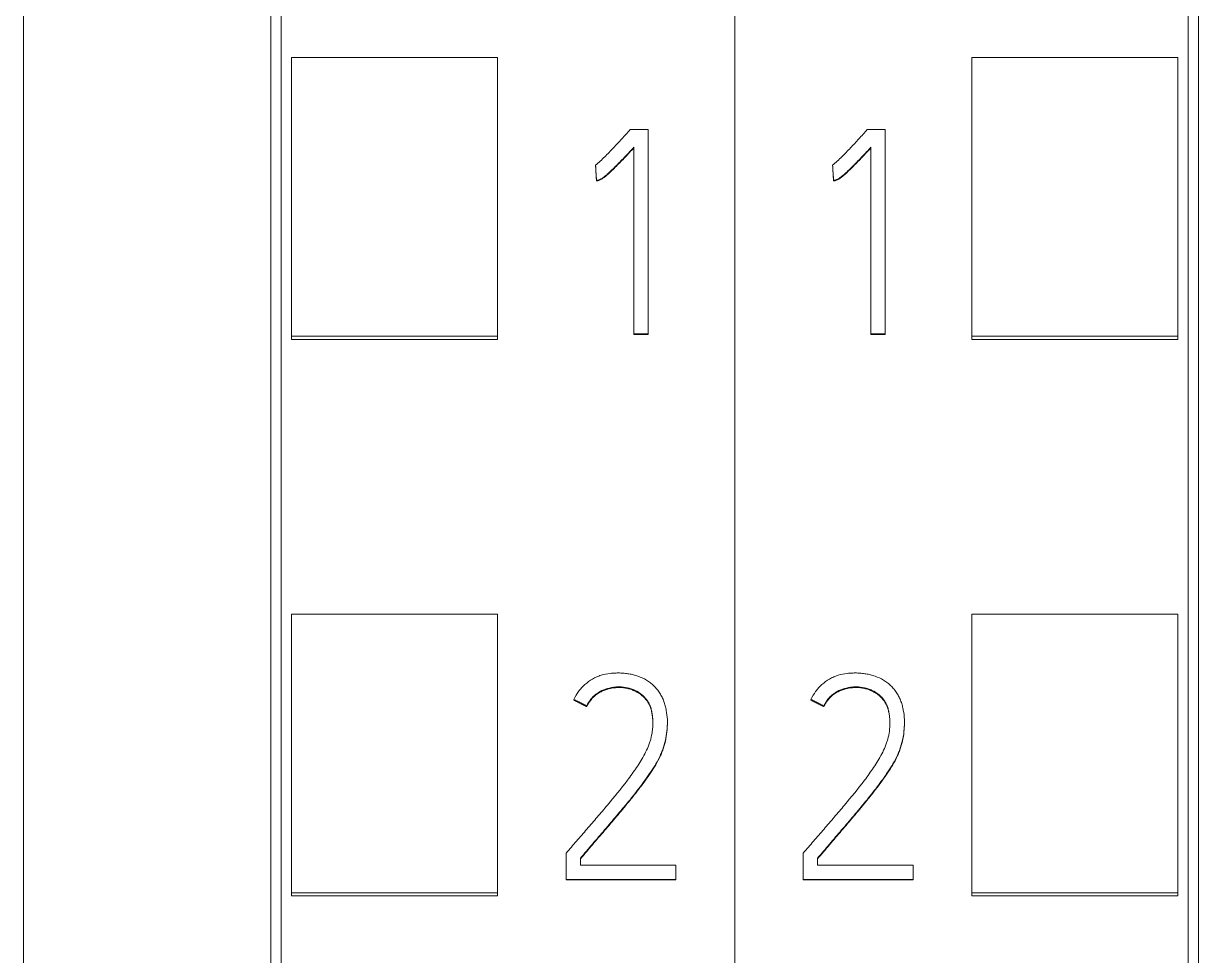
# Model space of a CAD drawing. Header units: millimetres. Extents: x 4137 to 6698, y 1400 to 3585.
# Drawn here: x 5278.55 to 5289.95, y 3342.75 to 3351.79 of the extents above; entities that cross this region are included whole.
import ezdxf

# ---------------------------------------------------------------- set-up
doc = ezdxf.new("R2010")
doc.units = ezdxf.units.MM
doc.layers.add('000-PI-Oprema', color=30, linetype='Continuous', lineweight=5)

msp = doc.modelspace()

# ---------------------------------------------------------------- linework, layer by layer
at = {"layer": '000-PI-Oprema', "color": 0, "linetype": 'ByBlock', "lineweight": 0}
for p, q in [((5285.448, 3360.459), (5285.448, 3247.041)), ((5285.448, 3360.459), (5285.448, 3247.041)), ((5281.048, 3249.363), (5281.048, 3358.178)), ((5289.848, 3358.178), (5289.848, 3249.363)), ((5281.148, 3348.759), (5281.148, 3351.463)), ((5281.148, 3351.463), (5283.148, 3351.463)), ((5283.148, 3348.759), (5283.148, 3351.463)), ((5287.748, 3348.759), (5287.748, 3351.463)), ((5289.748, 3351.463), (5287.748, 3351.463)), ((5289.748, 3348.759), (5289.748, 3351.463)), ((5284.609, 3350.762), (5284.434, 3350.762)), ((5284.609, 3348.78), (5284.609, 3350.762)), ((5286.909, 3350.762), (5286.734, 3350.762)), ((5286.909, 3348.78), (5286.909, 3350.762)), ((5284.47, 3350.591), (5284.47, 3348.78)), ((5286.77, 3350.591), (5286.77, 3348.78)), ((5284.098, 3350.418), (5284.098, 3350.411)), ((5286.398, 3350.418), (5286.398, 3350.411)), ((5284.107, 3350.271), (5284.107, 3350.265)), ((5286.407, 3350.271), (5286.407, 3350.265)), ((5281.148, 3348.727), (5281.148, 3348.759)), ((5281.148, 3348.759), (5283.148, 3348.759)), ((5283.148, 3348.727), (5283.148, 3348.759)), ((5284.47, 3348.78), (5284.609, 3348.78)), ((5284.47, 3348.78), (5284.47, 3348.774)), ((5284.609, 3348.774), (5284.47, 3348.774)), ((5284.609, 3348.78), (5284.609, 3348.774)), ((5286.77, 3348.78), (5286.909, 3348.78)), ((5286.77, 3348.78), (5286.77, 3348.774)), ((5286.909, 3348.774), (5286.77, 3348.774)), ((5286.909, 3348.78), (5286.909, 3348.774)), ((5287.748, 3348.727), (5287.748, 3348.759)), ((5289.748, 3348.759), (5287.748, 3348.759)), ((5289.748, 3348.727), (5289.748, 3348.759)), ((5281.148, 3348.727), (5283.148, 3348.727)), ((5289.748, 3348.727), (5287.748, 3348.727)), ((5281.148, 3343.358), (5281.148, 3346.061)), ((5281.148, 3346.061), (5283.148, 3346.061)), ((5283.148, 3343.358), (5283.148, 3346.061)), ((5287.748, 3343.358), (5287.748, 3346.061)), ((5289.748, 3346.061), (5287.748, 3346.061)), ((5289.748, 3343.358), (5289.748, 3346.061)), ((5283.887, 3345.233), (5283.887, 3345.227)), ((5286.187, 3345.233), (5286.187, 3345.227)), ((5284.012, 3345.17), (5284.012, 3345.164)), ((5286.312, 3345.17), (5286.312, 3345.164)), ((5284.795, 3345.002), (5284.795, 3345.008)), ((5287.095, 3345.002), (5287.095, 3345.008)), ((5283.813, 3343.742), (5283.813, 3343.488)), ((5286.113, 3343.742), (5286.113, 3343.488)), ((5283.951, 3343.626), (5283.951, 3343.693)), ((5284.878, 3343.626), (5283.951, 3343.626)), ((5284.878, 3343.488), (5284.878, 3343.626)), ((5286.251, 3343.626), (5286.251, 3343.693)), ((5287.178, 3343.626), (5286.251, 3343.626)), ((5287.178, 3343.488), (5287.178, 3343.626)), ((5283.813, 3343.488), (5283.813, 3343.482)), ((5283.813, 3343.488), (5284.878, 3343.488)), ((5284.878, 3343.482), (5283.813, 3343.482)), ((5284.878, 3343.488), (5284.878, 3343.482)), ((5286.113, 3343.488), (5286.113, 3343.482)), ((5286.113, 3343.488), (5287.178, 3343.488)), ((5287.178, 3343.482), (5286.113, 3343.482)), ((5287.178, 3343.488), (5287.178, 3343.482)), ((5281.148, 3343.327), (5281.148, 3343.358)), ((5281.148, 3343.358), (5283.148, 3343.358)), ((5281.148, 3343.327), (5283.148, 3343.327)), ((5283.148, 3343.327), (5283.148, 3343.358)), ((5287.748, 3343.327), (5287.748, 3343.358)), ((5289.748, 3343.358), (5287.748, 3343.358)), ((5289.748, 3343.327), (5287.748, 3343.327)), ((5289.748, 3343.327), (5289.748, 3343.358))]:
    msp.add_line(p, q, dxfattribs=at)
for points, knots in [([(5280.948, 3249.078), (5280.948, 3252.418), (5280.948, 3260.383), (5280.948, 3273.023), (5280.948, 3288.509), (5280.948, 3302.803), (5280.948, 3317.013), (5280.948, 3331.58), (5280.948, 3345.75), (5280.948, 3355.32), (5280.948, 3358.364)], [0, 0, 0, 0, 0.091483, 0.21812, 0.346206, 0.515858, 0.610111, 0.736264, 0.916066, 1, 1, 1, 1]), ([(5289.948, 3358.364), (5289.948, 3355.32), (5289.948, 3345.75), (5289.948, 3331.58), (5289.948, 3317.013), (5289.948, 3302.803), (5289.948, 3288.509), (5289.948, 3273.023), (5289.948, 3260.383), (5289.948, 3252.418), (5289.948, 3249.078)], [0, 0, 0, 0, 0.083934, 0.263736, 0.389889, 0.484142, 0.653794, 0.78188, 0.908517, 1, 1, 1, 1]), ([(5278.548, 3355.298), (5278.548, 3353.275), (5278.548, 3344.726), (5278.548, 3331.58), (5278.548, 3317.013), (5278.548, 3302.803), (5278.548, 3288.509), (5278.548, 3273.023), (5278.548, 3260.265), (5278.548, 3251.383), (5278.548, 3247.126), (5278.548, 3246.328)], [0, 0, 0, 0, 0.055935, 0.236292, 0.362833, 0.457376, 0.627551, 0.756032, 0.883059, 0.978086, 1, 1, 1, 1]), ([(5284.434, 3350.762), (5284.407, 3350.732), (5284.38, 3350.702), (5284.326, 3350.643), (5284.299, 3350.614), (5284.257, 3350.57), (5284.243, 3350.556), (5284.216, 3350.527), (5284.202, 3350.512), (5284.173, 3350.484), (5284.158, 3350.47), (5284.129, 3350.444), (5284.113, 3350.43), (5284.098, 3350.418)], [0, 0, 0, 0, 0.25, 0.25, 0.5, 0.5, 0.625, 0.625, 0.75, 0.75, 0.875, 0.875, 1, 1, 1, 1]), ([(5286.734, 3350.762), (5286.707, 3350.732), (5286.68, 3350.702), (5286.626, 3350.643), (5286.599, 3350.614), (5286.557, 3350.57), (5286.543, 3350.556), (5286.516, 3350.527), (5286.502, 3350.512), (5286.473, 3350.484), (5286.458, 3350.47), (5286.429, 3350.444), (5286.413, 3350.43), (5286.398, 3350.418)], [0, 0, 0, 0, 0.25, 0.25, 0.5, 0.5, 0.625, 0.625, 0.75, 0.75, 0.875, 0.875, 1, 1, 1, 1]), ([(5284.107, 3350.271), (5284.112, 3350.271), (5284.117, 3350.272), (5284.127, 3350.274), (5284.132, 3350.275), (5284.142, 3350.278), (5284.146, 3350.281), (5284.155, 3350.286), (5284.16, 3350.289), (5284.172, 3350.297), (5284.18, 3350.304), (5284.196, 3350.316), (5284.204, 3350.323), (5284.227, 3350.343), (5284.242, 3350.357), (5284.272, 3350.385), (5284.286, 3350.4), (5284.329, 3350.443), (5284.358, 3350.472), (5284.414, 3350.531), (5284.442, 3350.561), (5284.47, 3350.591)], [0, 0, 0, 0, 0.03125, 0.03125, 0.0625, 0.0625, 0.09375, 0.09375, 0.125, 0.125, 0.1875, 0.1875, 0.25, 0.25, 0.375, 0.375, 0.5, 0.5, 0.75, 0.75, 1, 1, 1, 1]), ([(5284.47, 3350.585), (5284.442, 3350.555), (5284.414, 3350.525), (5284.358, 3350.466), (5284.329, 3350.437), (5284.286, 3350.393), (5284.271, 3350.379), (5284.242, 3350.351), (5284.227, 3350.337), (5284.204, 3350.317), (5284.196, 3350.31), (5284.18, 3350.297), (5284.172, 3350.291), (5284.159, 3350.282), (5284.155, 3350.279), (5284.146, 3350.274), (5284.142, 3350.272), (5284.132, 3350.269), (5284.127, 3350.267), (5284.117, 3350.265), (5284.112, 3350.265), (5284.107, 3350.265)], [0, 0, 0, 0, 0.25, 0.25, 0.5, 0.5, 0.625, 0.625, 0.75, 0.75, 0.8125, 0.8125, 0.875, 0.875, 0.90625, 0.90625, 0.9375, 0.9375, 0.96875, 0.96875, 1, 1, 1, 1]), ([(5286.407, 3350.271), (5286.412, 3350.271), (5286.417, 3350.272), (5286.427, 3350.274), (5286.432, 3350.275), (5286.442, 3350.278), (5286.446, 3350.281), (5286.455, 3350.286), (5286.46, 3350.289), (5286.472, 3350.297), (5286.48, 3350.304), (5286.496, 3350.316), (5286.504, 3350.323), (5286.527, 3350.343), (5286.542, 3350.357), (5286.572, 3350.385), (5286.586, 3350.4), (5286.629, 3350.443), (5286.658, 3350.472), (5286.714, 3350.531), (5286.742, 3350.561), (5286.77, 3350.591)], [0, 0, 0, 0, 0.03125, 0.03125, 0.0625, 0.0625, 0.09375, 0.09375, 0.125, 0.125, 0.1875, 0.1875, 0.25, 0.25, 0.375, 0.375, 0.5, 0.5, 0.75, 0.75, 1, 1, 1, 1]), ([(5286.77, 3350.585), (5286.742, 3350.555), (5286.714, 3350.525), (5286.658, 3350.466), (5286.629, 3350.437), (5286.586, 3350.393), (5286.571, 3350.379), (5286.542, 3350.351), (5286.527, 3350.337), (5286.504, 3350.317), (5286.496, 3350.31), (5286.48, 3350.297), (5286.472, 3350.291), (5286.459, 3350.282), (5286.455, 3350.279), (5286.446, 3350.274), (5286.442, 3350.272), (5286.432, 3350.269), (5286.427, 3350.267), (5286.417, 3350.265), (5286.412, 3350.265), (5286.407, 3350.265)], [0, 0, 0, 0, 0.25, 0.25, 0.5, 0.5, 0.625, 0.625, 0.75, 0.75, 0.8125, 0.8125, 0.875, 0.875, 0.90625, 0.90625, 0.9375, 0.9375, 0.96875, 0.96875, 1, 1, 1, 1]), ([(5283.951, 3343.693), (5283.99, 3343.738), (5284.029, 3343.784), (5284.107, 3343.876), (5284.146, 3343.922), (5284.225, 3344.013), (5284.264, 3344.059), (5284.341, 3344.151), (5284.38, 3344.197), (5284.456, 3344.29), (5284.493, 3344.337), (5284.548, 3344.409), (5284.566, 3344.433), (5284.601, 3344.482), (5284.618, 3344.507), (5284.652, 3344.557), (5284.668, 3344.582), (5284.698, 3344.634), (5284.712, 3344.66), (5284.731, 3344.701), (5284.737, 3344.715), (5284.748, 3344.743), (5284.753, 3344.757), (5284.767, 3344.8), (5284.775, 3344.83), (5284.786, 3344.888), (5284.79, 3344.918), (5284.793, 3344.963), (5284.794, 3344.978), (5284.795, 3345.008), (5284.795, 3345.023), (5284.793, 3345.068), (5284.789, 3345.098), (5284.781, 3345.142), (5284.778, 3345.157), (5284.771, 3345.186), (5284.766, 3345.201), (5284.756, 3345.229), (5284.75, 3345.243), (5284.736, 3345.27), (5284.729, 3345.283), (5284.717, 3345.302), (5284.712, 3345.308), (5284.703, 3345.321), (5284.699, 3345.327), (5284.684, 3345.344), (5284.674, 3345.355), (5284.653, 3345.376), (5284.642, 3345.387), (5284.624, 3345.4), (5284.618, 3345.405), (5284.605, 3345.413), (5284.598, 3345.417), (5284.565, 3345.437), (5284.538, 3345.449), (5284.495, 3345.464), (5284.48, 3345.468), (5284.451, 3345.476), (5284.436, 3345.479), (5284.406, 3345.484), (5284.391, 3345.486), (5284.361, 3345.489), (5284.346, 3345.49), (5284.316, 3345.49), (5284.3, 3345.49), (5284.27, 3345.489), (5284.255, 3345.488), (5284.21, 3345.483), (5284.18, 3345.477), (5284.137, 3345.463), (5284.123, 3345.458), (5284.102, 3345.449), (5284.095, 3345.445), (5284.081, 3345.438), (5284.075, 3345.435), (5284.042, 3345.416), (5284.017, 3345.398), (5283.983, 3345.368), (5283.972, 3345.357), (5283.952, 3345.335), (5283.942, 3345.323), (5283.916, 3345.287), (5283.9, 3345.261), (5283.887, 3345.233)], [0, 0, 0, 0, 0.0625, 0.0625, 0.125, 0.125, 0.1875, 0.1875, 0.25, 0.25, 0.3125, 0.3125, 0.34375, 0.34375, 0.375, 0.375, 0.40625, 0.40625, 0.4375, 0.4375, 0.453125, 0.453125, 0.46875, 0.46875, 0.5, 0.5, 0.53125, 0.53125, 0.546875, 0.546875, 0.5625, 0.5625, 0.59375, 0.59375, 0.609375, 0.609375, 0.625, 0.625, 0.640625, 0.640625, 0.65625, 0.65625, 0.664062, 0.664062, 0.671875, 0.671875, 0.6875, 0.6875, 0.703125, 0.703125, 0.710937, 0.710937, 0.71875, 0.71875, 0.75, 0.75, 0.765625, 0.765625, 0.78125, 0.78125, 0.796875, 0.796875, 0.8125, 0.8125, 0.828125, 0.828125, 0.84375, 0.84375, 0.875, 0.875, 0.890625, 0.890625, 0.898437, 0.898437, 0.90625, 0.90625, 0.9375, 0.9375, 0.953125, 0.953125, 0.96875, 0.96875, 1, 1, 1, 1]), ([(5286.251, 3343.693), (5286.29, 3343.738), (5286.329, 3343.784), (5286.407, 3343.876), (5286.446, 3343.922), (5286.525, 3344.013), (5286.564, 3344.059), (5286.641, 3344.151), (5286.68, 3344.197), (5286.756, 3344.29), (5286.793, 3344.337), (5286.848, 3344.409), (5286.866, 3344.433), (5286.901, 3344.482), (5286.918, 3344.507), (5286.952, 3344.557), (5286.968, 3344.582), (5286.998, 3344.634), (5287.012, 3344.66), (5287.031, 3344.701), (5287.037, 3344.715), (5287.048, 3344.743), (5287.053, 3344.757), (5287.067, 3344.8), (5287.075, 3344.83), (5287.086, 3344.888), (5287.09, 3344.918), (5287.093, 3344.963), (5287.094, 3344.978), (5287.095, 3345.008), (5287.095, 3345.023), (5287.093, 3345.068), (5287.089, 3345.098), (5287.081, 3345.142), (5287.078, 3345.157), (5287.071, 3345.186), (5287.066, 3345.201), (5287.056, 3345.229), (5287.05, 3345.243), (5287.036, 3345.27), (5287.029, 3345.283), (5287.017, 3345.302), (5287.012, 3345.308), (5287.003, 3345.321), (5286.999, 3345.327), (5286.984, 3345.344), (5286.974, 3345.355), (5286.953, 3345.376), (5286.942, 3345.387), (5286.924, 3345.4), (5286.918, 3345.405), (5286.905, 3345.413), (5286.898, 3345.417), (5286.865, 3345.437), (5286.838, 3345.449), (5286.795, 3345.464), (5286.78, 3345.468), (5286.751, 3345.476), (5286.736, 3345.479), (5286.706, 3345.484), (5286.691, 3345.486), (5286.661, 3345.489), (5286.646, 3345.49), (5286.616, 3345.49), (5286.6, 3345.49), (5286.57, 3345.489), (5286.555, 3345.488), (5286.51, 3345.483), (5286.48, 3345.477), (5286.437, 3345.463), (5286.423, 3345.458), (5286.402, 3345.449), (5286.395, 3345.445), (5286.381, 3345.438), (5286.375, 3345.435), (5286.342, 3345.416), (5286.317, 3345.398), (5286.283, 3345.368), (5286.272, 3345.357), (5286.252, 3345.335), (5286.242, 3345.323), (5286.216, 3345.287), (5286.2, 3345.261), (5286.187, 3345.233)], [0, 0, 0, 0, 0.0625, 0.0625, 0.125, 0.125, 0.1875, 0.1875, 0.25, 0.25, 0.3125, 0.3125, 0.34375, 0.34375, 0.375, 0.375, 0.40625, 0.40625, 0.4375, 0.4375, 0.453125, 0.453125, 0.46875, 0.46875, 0.5, 0.5, 0.53125, 0.53125, 0.546875, 0.546875, 0.5625, 0.5625, 0.59375, 0.59375, 0.609375, 0.609375, 0.625, 0.625, 0.640625, 0.640625, 0.65625, 0.65625, 0.664062, 0.664062, 0.671875, 0.671875, 0.6875, 0.6875, 0.703125, 0.703125, 0.710937, 0.710937, 0.71875, 0.71875, 0.75, 0.75, 0.765625, 0.765625, 0.78125, 0.78125, 0.796875, 0.796875, 0.8125, 0.8125, 0.828125, 0.828125, 0.84375, 0.84375, 0.875, 0.875, 0.890625, 0.890625, 0.898437, 0.898437, 0.90625, 0.90625, 0.9375, 0.9375, 0.953125, 0.953125, 0.96875, 0.96875, 1, 1, 1, 1]), ([(5284.012, 3345.17), (5284.024, 3345.193), (5284.037, 3345.215), (5284.061, 3345.245), (5284.07, 3345.255), (5284.089, 3345.273), (5284.099, 3345.282), (5284.13, 3345.304), (5284.153, 3345.317), (5284.201, 3345.336), (5284.226, 3345.343), (5284.264, 3345.35), (5284.277, 3345.352), (5284.303, 3345.355), (5284.316, 3345.355), (5284.355, 3345.355), (5284.381, 3345.352), (5284.419, 3345.343), (5284.431, 3345.34), (5284.456, 3345.331), (5284.468, 3345.327), (5284.503, 3345.31), (5284.525, 3345.297), (5284.555, 3345.272), (5284.565, 3345.263), (5284.583, 3345.245), (5284.591, 3345.235), (5284.602, 3345.219), (5284.606, 3345.213), (5284.612, 3345.202), (5284.621, 3345.185), (5284.629, 3345.167), (5284.637, 3345.142), (5284.64, 3345.129), (5284.645, 3345.104), (5284.647, 3345.091), (5284.651, 3345.066), (5284.652, 3345.053), (5284.653, 3345.027), (5284.653, 3345.014), (5284.653, 3344.988), (5284.653, 3344.975), (5284.651, 3344.95), (5284.65, 3344.937), (5284.645, 3344.898), (5284.64, 3344.873), (5284.63, 3344.836), (5284.626, 3344.824), (5284.618, 3344.799), (5284.613, 3344.787), (5284.598, 3344.751), (5284.587, 3344.728), (5284.564, 3344.683), (5284.551, 3344.66), (5284.524, 3344.617), (5284.51, 3344.595), (5284.468, 3344.532), (5284.438, 3344.49), (5284.345, 3344.367), (5284.28, 3344.287), (5284.181, 3344.17), (5284.148, 3344.131), (5284.081, 3344.053), (5284.048, 3344.014), (5283.981, 3343.936), (5283.947, 3343.897), (5283.88, 3343.82), (5283.846, 3343.781), (5283.813, 3343.742)], [0, 0, 0, 0, 0.03125, 0.03125, 0.046875, 0.046875, 0.0625, 0.0625, 0.09375, 0.09375, 0.125, 0.125, 0.140625, 0.140625, 0.15625, 0.15625, 0.1875, 0.1875, 0.203125, 0.203125, 0.21875, 0.21875, 0.25, 0.25, 0.265625, 0.265625, 0.28125, 0.28125, 0.289062, 0.289062, 0.296875, 0.3125, 0.3125, 0.328125, 0.328125, 0.34375, 0.34375, 0.359375, 0.359375, 0.375, 0.375, 0.390625, 0.390625, 0.40625, 0.40625, 0.4375, 0.4375, 0.453125, 0.453125, 0.46875, 0.46875, 0.5, 0.5, 0.53125, 0.53125, 0.5625, 0.5625, 0.625, 0.625, 0.75, 0.75, 0.8125, 0.8125, 0.875, 0.875, 0.9375, 0.9375, 1, 1, 1, 1]), ([(5284.653, 3344.999), (5284.653, 3345.01), (5284.653, 3345.02), (5284.652, 3345.043), (5284.651, 3345.056), (5284.648, 3345.081), (5284.646, 3345.094), (5284.641, 3345.12), (5284.638, 3345.132), (5284.63, 3345.157), (5284.625, 3345.169), (5284.617, 3345.187), (5284.614, 3345.193), (5284.607, 3345.204), (5284.604, 3345.21), (5284.586, 3345.237), (5284.568, 3345.255), (5284.543, 3345.276), (5284.538, 3345.28), (5284.527, 3345.288), (5284.511, 3345.299), (5284.482, 3345.314), (5284.458, 3345.324), (5284.434, 3345.333), (5284.421, 3345.337), (5284.383, 3345.345), (5284.357, 3345.348), (5284.305, 3345.349), (5284.279, 3345.347), (5284.24, 3345.34), (5284.228, 3345.337), (5284.203, 3345.33), (5284.19, 3345.325), (5284.166, 3345.316), (5284.154, 3345.31), (5284.132, 3345.298), (5284.12, 3345.291), (5284.089, 3345.268), (5284.07, 3345.25), (5284.046, 3345.22), (5284.038, 3345.209), (5284.024, 3345.187), (5284.018, 3345.176), (5284.012, 3345.164)], [0, 0, 0, 0, 0.034222, 0.034222, 0.076212, 0.076212, 0.118203, 0.118203, 0.160193, 0.160193, 0.202183, 0.202183, 0.223179, 0.223179, 0.244174, 0.244174, 0.328155, 0.328155, 0.34915, 0.34915, 0.370145, 0.412135, 0.454126, 0.454126, 0.496116, 0.496116, 0.580097, 0.580097, 0.664077, 0.664077, 0.706068, 0.706068, 0.748058, 0.748058, 0.790048, 0.790048, 0.832039, 0.832039, 0.916019, 0.916019, 0.95801, 0.95801, 1, 1, 1, 1]), ([(5286.312, 3345.17), (5286.324, 3345.193), (5286.337, 3345.215), (5286.361, 3345.245), (5286.37, 3345.255), (5286.389, 3345.273), (5286.399, 3345.282), (5286.43, 3345.304), (5286.453, 3345.317), (5286.501, 3345.336), (5286.526, 3345.343), (5286.564, 3345.35), (5286.577, 3345.352), (5286.603, 3345.355), (5286.616, 3345.355), (5286.655, 3345.355), (5286.681, 3345.352), (5286.719, 3345.343), (5286.731, 3345.34), (5286.756, 3345.331), (5286.768, 3345.327), (5286.803, 3345.31), (5286.825, 3345.297), (5286.855, 3345.272), (5286.865, 3345.263), (5286.883, 3345.245), (5286.891, 3345.235), (5286.902, 3345.219), (5286.906, 3345.213), (5286.912, 3345.202), (5286.921, 3345.185), (5286.929, 3345.167), (5286.937, 3345.142), (5286.94, 3345.129), (5286.945, 3345.104), (5286.947, 3345.091), (5286.951, 3345.066), (5286.952, 3345.053), (5286.953, 3345.027), (5286.953, 3345.014), (5286.953, 3344.988), (5286.953, 3344.975), (5286.951, 3344.95), (5286.95, 3344.937), (5286.945, 3344.898), (5286.94, 3344.873), (5286.93, 3344.836), (5286.926, 3344.824), (5286.918, 3344.799), (5286.913, 3344.787), (5286.898, 3344.751), (5286.887, 3344.728), (5286.864, 3344.683), (5286.851, 3344.66), (5286.824, 3344.617), (5286.81, 3344.595), (5286.768, 3344.532), (5286.738, 3344.49), (5286.645, 3344.367), (5286.58, 3344.287), (5286.481, 3344.17), (5286.448, 3344.131), (5286.381, 3344.053), (5286.348, 3344.014), (5286.281, 3343.936), (5286.247, 3343.897), (5286.18, 3343.82), (5286.146, 3343.781), (5286.113, 3343.742)], [0, 0, 0, 0, 0.03125, 0.03125, 0.046875, 0.046875, 0.0625, 0.0625, 0.09375, 0.09375, 0.125, 0.125, 0.140625, 0.140625, 0.15625, 0.15625, 0.1875, 0.1875, 0.203125, 0.203125, 0.21875, 0.21875, 0.25, 0.25, 0.265625, 0.265625, 0.28125, 0.28125, 0.289062, 0.289062, 0.296875, 0.3125, 0.3125, 0.328125, 0.328125, 0.34375, 0.34375, 0.359375, 0.359375, 0.375, 0.375, 0.390625, 0.390625, 0.40625, 0.40625, 0.4375, 0.4375, 0.453125, 0.453125, 0.46875, 0.46875, 0.5, 0.5, 0.53125, 0.53125, 0.5625, 0.5625, 0.625, 0.625, 0.75, 0.75, 0.8125, 0.8125, 0.875, 0.875, 0.9375, 0.9375, 1, 1, 1, 1]), ([(5286.953, 3344.999), (5286.953, 3345.01), (5286.953, 3345.02), (5286.952, 3345.043), (5286.951, 3345.056), (5286.948, 3345.081), (5286.946, 3345.094), (5286.941, 3345.12), (5286.938, 3345.132), (5286.93, 3345.157), (5286.925, 3345.169), (5286.917, 3345.187), (5286.914, 3345.193), (5286.907, 3345.204), (5286.904, 3345.21), (5286.886, 3345.237), (5286.868, 3345.255), (5286.843, 3345.276), (5286.838, 3345.28), (5286.827, 3345.288), (5286.811, 3345.299), (5286.782, 3345.314), (5286.758, 3345.324), (5286.734, 3345.333), (5286.721, 3345.337), (5286.683, 3345.345), (5286.657, 3345.348), (5286.605, 3345.349), (5286.579, 3345.347), (5286.54, 3345.34), (5286.528, 3345.337), (5286.503, 3345.33), (5286.49, 3345.325), (5286.466, 3345.316), (5286.454, 3345.31), (5286.432, 3345.298), (5286.42, 3345.291), (5286.389, 3345.268), (5286.37, 3345.25), (5286.346, 3345.22), (5286.338, 3345.209), (5286.324, 3345.187), (5286.318, 3345.176), (5286.312, 3345.164)], [0, 0, 0, 0, 0.034222, 0.034222, 0.076212, 0.076212, 0.118203, 0.118203, 0.160193, 0.160193, 0.202183, 0.202183, 0.223179, 0.223179, 0.244174, 0.244174, 0.328155, 0.328155, 0.34915, 0.34915, 0.370145, 0.412135, 0.454126, 0.454126, 0.496116, 0.496116, 0.580097, 0.580097, 0.664077, 0.664077, 0.706068, 0.706068, 0.748058, 0.748058, 0.790048, 0.790048, 0.832039, 0.832039, 0.916019, 0.916019, 0.95801, 0.95801, 1, 1, 1, 1]), ([(5284.795, 3345.002), (5284.795, 3344.996), (5284.795, 3344.991), (5284.794, 3344.97), (5284.793, 3344.955), (5284.79, 3344.91), (5284.786, 3344.88), (5284.774, 3344.821), (5284.767, 3344.792), (5284.753, 3344.749), (5284.747, 3344.735), (5284.736, 3344.707), (5284.73, 3344.693), (5284.711, 3344.652), (5284.697, 3344.626), (5284.667, 3344.574), (5284.65, 3344.549), (5284.617, 3344.499), (5284.6, 3344.475), (5284.565, 3344.426), (5284.547, 3344.402), (5284.493, 3344.33), (5284.455, 3344.283), (5284.379, 3344.19), (5284.341, 3344.144), (5284.263, 3344.052), (5284.224, 3344.006), (5284.146, 3343.915), (5284.107, 3343.87), (5284.029, 3343.778), (5283.99, 3343.732), (5283.951, 3343.686)], [0, 0, 0, 0, 0.010489, 0.010489, 0.038761, 0.038761, 0.095304, 0.095304, 0.151848, 0.151848, 0.180119, 0.180119, 0.208391, 0.208391, 0.264935, 0.264935, 0.321478, 0.321478, 0.378022, 0.378022, 0.434565, 0.434565, 0.547652, 0.547652, 0.660739, 0.660739, 0.773826, 0.773826, 0.886913, 0.886913, 1, 1, 1, 1]), ([(5287.095, 3345.002), (5287.095, 3344.996), (5287.095, 3344.991), (5287.094, 3344.97), (5287.093, 3344.955), (5287.09, 3344.91), (5287.086, 3344.88), (5287.074, 3344.821), (5287.067, 3344.792), (5287.053, 3344.749), (5287.047, 3344.735), (5287.036, 3344.707), (5287.03, 3344.693), (5287.011, 3344.652), (5286.997, 3344.626), (5286.967, 3344.574), (5286.95, 3344.549), (5286.917, 3344.499), (5286.9, 3344.475), (5286.865, 3344.426), (5286.847, 3344.402), (5286.793, 3344.33), (5286.755, 3344.283), (5286.679, 3344.19), (5286.641, 3344.144), (5286.563, 3344.052), (5286.524, 3344.006), (5286.446, 3343.915), (5286.407, 3343.87), (5286.329, 3343.778), (5286.29, 3343.732), (5286.251, 3343.686)], [0, 0, 0, 0, 0.010489, 0.010489, 0.038761, 0.038761, 0.095304, 0.095304, 0.151848, 0.151848, 0.180119, 0.180119, 0.208391, 0.208391, 0.264935, 0.264935, 0.321478, 0.321478, 0.378022, 0.378022, 0.434565, 0.434565, 0.547652, 0.547652, 0.660739, 0.660739, 0.773826, 0.773826, 0.886913, 0.886913, 1, 1, 1, 1])]:
    msp.add_open_spline(points, degree=3, knots=knots, dxfattribs=at)
for points, weights in [([(5284.098, 3350.418), (5284.102, 3350.344), (5284.107, 3350.271)], [0.499999997999, 0.500000002001, 0.499999997999]), ([(5284.107, 3350.265), (5284.102, 3350.338), (5284.098, 3350.411)], [0.499999993743, 0.500000006257, 0.499999993743]), ([(5286.398, 3350.418), (5286.402, 3350.344), (5286.407, 3350.271)], [0.500000022096, 0.499999977904, 0.500000022096]), ([(5286.407, 3350.265), (5286.402, 3350.338), (5286.398, 3350.411)], [0.499999993416, 0.500000006584, 0.499999993416]), ([(5283.887, 3345.233), (5283.95, 3345.202), (5284.012, 3345.17)], [0.500000158949, 0.499999841051, 0.500000158949]), ([(5284.012, 3345.164), (5283.95, 3345.196), (5283.887, 3345.227)], [0.49999998791, 0.50000001209, 0.49999998791]), ([(5286.187, 3345.233), (5286.25, 3345.202), (5286.312, 3345.17)], [0.500000075207, 0.499999924793, 0.500000075207]), ([(5286.312, 3345.164), (5286.25, 3345.196), (5286.187, 3345.227)], [0.499999832915, 0.500000167085, 0.499999832915])]:
    msp.add_rational_spline(points, weights, degree=2, dxfattribs=at)

doc.saveas('drawing.dxf')
